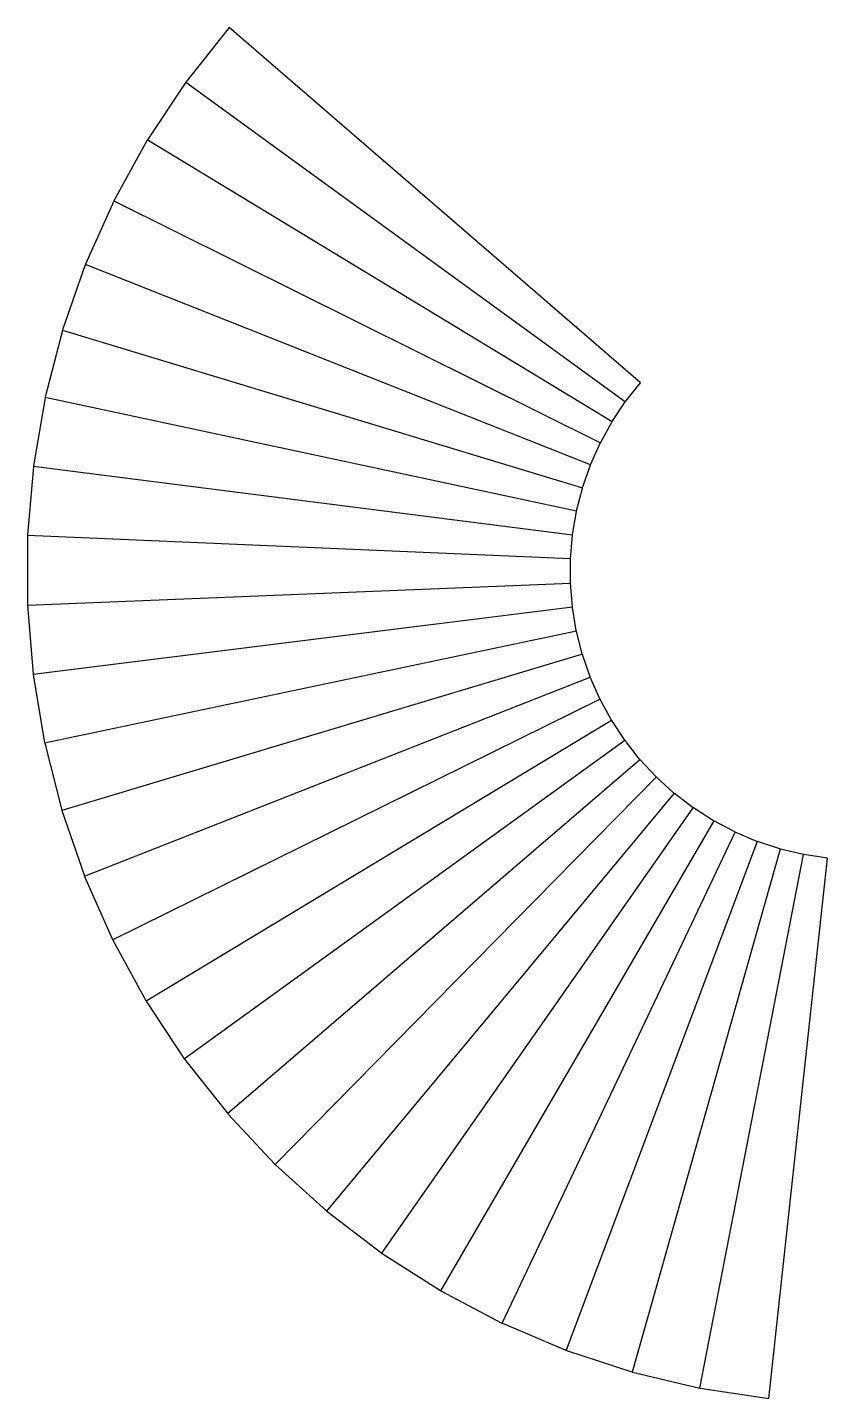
# Model space of a CAD drawing. Extents: x -413 to -4, y -347 to 353.
import ezdxf

# ---------------------------------------------------------------- set-up
doc = ezdxf.new("R2010")
doc.units = 0

msp = doc.modelspace()

# ---------------------------------------------------------------- linework, layer by layer
at = {"layer": '1'}
msp.add_lwpolyline([(-4.49, -71.26), (-16.59, -69.43), (-16.85, -69.38), (-28.57, -66.59), (-28.82, -66.52), (-40.26, -62.76), (-40.51, -62.67), (-51.6, -57.97), (-51.83, -57.85), (-62.49, -52.24), (-62.72, -52.11), (-72.87, -45.63), (-73.08, -45.48), (-82.66, -38.17), (-82.86, -38), (-91.79, -29.92), (-91.97, -29.73), (-100.2, -20.93), (-100.37, -20.73), (-107.83, -11.28), (-107.98, -11.06), (-114.62, -1.02), (-114.76, -0.79), (-120.54, 9.78), (-120.65, 10.01), (-125.53, 21.02), (-125.62, 21.27), (-129.56, 32.65), (-129.64, 32.9), (-132.61, 44.57), (-132.67, 44.83), (-134.66, 56.71), (-134.69, 56.97), (-135.68, 68.97), (-135.69, 69.23), (-135.67, 81.28), (-135.66, 81.54), (-134.64, 93.54), (-134.6, 93.8), (-132.58, 105.67), (-132.53, 105.93), (-129.52, 117.59), (-129.44, 117.84), (-125.47, 129.21), (-125.37, 129.46), (-120.47, 140.46), (-120.35, 140.69), (-114.54, 151.24), (-114.4, 151.47), (-107.73, 161.5), (-107.58, 161.71), (-99.97, 171.3), (-309.77, 352.53), (-331.79, 324.78), (-331.95, 324.57), (-351.46, 295.23), (-351.59, 295.01), (-368.59, 264.15), (-368.7, 263.92), (-383.06, 231.74), (-383.16, 231.5), (-394.77, 198.24), (-394.85, 197.99), (-403.65, 163.88), (-403.7, 163.62), (-409.62, 128.89), (-409.65, 128.63), (-412.64, 93.53), (-412.66, 93.27), (-412.71, 58.04), (-412.7, 57.77), (-409.8, 22.66), (-409.77, 22.4), (-403.95, -12.34), (-403.9, -12.6), (-395.2, -46.74), (-395.12, -46.99), (-383.6, -80.28), (-383.51, -80.53), (-369.24, -112.74), (-369.13, -112.97), (-352.22, -143.88), (-352.09, -144.11), (-332.66, -173.5), (-332.5, -173.71), (-310.69, -201.37), (-310.52, -201.57), (-286.46, -227.31), (-286.28, -227.49), (-260.16, -251.14), (-259.96, -251.31), (-231.96, -272.68), (-231.74, -272.83), (-202.05, -291.8), (-201.82, -291.93), (-170.65, -308.35), (-170.42, -308.46), (-137.98, -322.21), (-137.74, -322.3), (-104.27, -333.3), (-104.02, -333.37), (-69.74, -341.53), (-69.49, -341.58), (-34.46, -346.88)], close=True, dxfattribs=at)
at = {"layer": '2'}
for p, q in [((-331.87, 324.67), (-107.66, 161.6)), ((-114.47, 151.35), (-351.53, 295.12)), ((-368.65, 264.03), (-120.41, 140.57)), ((-125.42, 129.34), (-383.11, 231.62)), ((-394.81, 198.11), (-129.48, 117.72)), ((-132.55, 105.8), (-403.67, 163.75)), ((-409.63, 128.76), (-134.62, 93.67)), ((-135.67, 81.41), (-412.65, 93.4)), ((-412.7, 57.9), (-135.68, 69.1)), ((-134.67, 56.84), (-409.79, 22.53)), ((-403.93, -12.47), (-132.64, 44.7)), ((-129.6, 32.77), (-395.16, -46.86)), ((-383.55, -80.4), (-125.58, 21.15)), ((-120.59, 9.89), (-369.18, -112.86)), ((-352.15, -143.99), (-114.69, -0.9)), ((-107.9, -11.17), (-332.58, -173.6)), ((-310.6, -201.47), (-100.28, -20.83)), ((-286.37, -227.4), (-91.88, -29.83)), ((-82.76, -38.08), (-260.06, -251.22)), ((-231.85, -272.76), (-72.98, -45.55)), ((-62.6, -52.18), (-201.94, -291.86)), ((-170.53, -308.4), (-51.72, -57.91)), ((-40.39, -62.71), (-137.86, -322.26)), ((-28.69, -66.56), (-104.14, -333.34)), ((-69.62, -341.56), (-16.72, -69.41))]:
    msp.add_line(p, q, dxfattribs=at)

doc.saveas('drawing.dxf')
